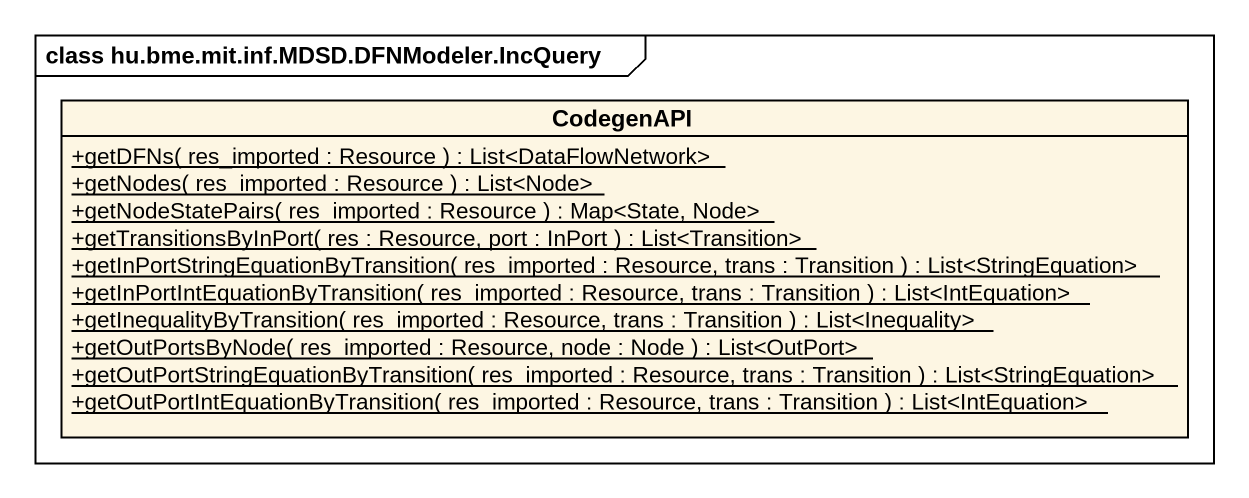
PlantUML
@startuml
mainframe class hu.bme.mit.inf.MDSD.DFNModeler.IncQuery
hide circle
hide empty members
skinparam classAttributeIconSize 0
class CodegenAPI {
  {static} +getDFNs( res_imported : Resource ) : List<DataFlowNetwork>
  {static} +getNodes( res_imported : Resource ) : List<Node>
  {static} +getNodeStatePairs( res_imported : Resource ) : Map<State, Node>
  {static} +getTransitionsByInPort( res : Resource, port : InPort ) : List<Transition>
  {static} +getInPortStringEquationByTransition( res_imported : Resource, trans : Transition ) : List<StringEquation>
  {static} +getInPortIntEquationByTransition( res_imported : Resource, trans : Transition ) : List<IntEquation>
  {static} +getInequalityByTransition( res_imported : Resource, trans : Transition ) : List<Inequality>
  {static} +getOutPortsByNode( res_imported : Resource, node : Node ) : List<OutPort>
  {static} +getOutPortStringEquationByTransition( res_imported : Resource, trans : Transition ) : List<StringEquation>
  {static} +getOutPortIntEquationByTransition( res_imported : Resource, trans : Transition ) : List<IntEquation>
}
@enduml
